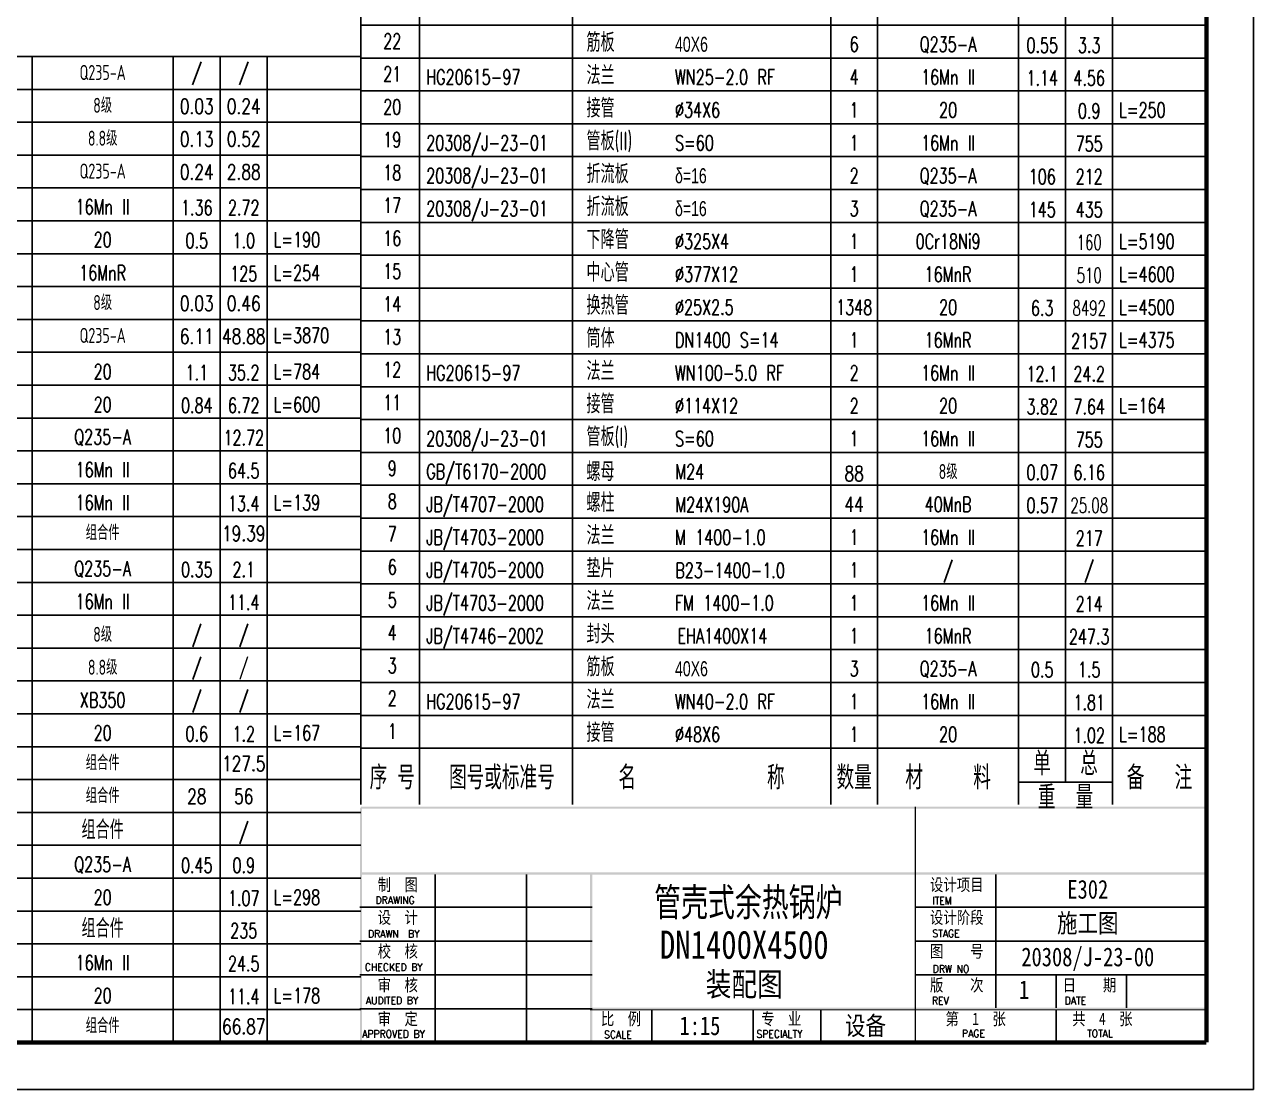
# Model space of a CAD drawing. Extents: x -28112 to -2231, y -2720 to 15724.
# Drawn here: x -19417 to -15492, y 6814 to 10216 of the extents above; entities that cross this region are included whole.
import ezdxf
from ezdxf.enums import TextEntityAlignment as Align

# ---------------------------------------------------------------- set-up
doc = ezdxf.new("R2010")
doc.units = 0
doc.header["$LTSCALE"] = 250
doc.header["$MEASUREMENT"] = 0
doc.linetypes.add('DIVIDE', pattern=[1.25, 0.5, -0.25, 0, -0.25, 0, -0.25])
doc.layers.get('0').update_dxf_attribs({"linetype": 'CONTINUOUS'})
for name, color, linetype in [('1', 7, 'CONTINUOUS'), ('2', 1, 'CONTINUOUS'), ('6', 2, 'DIVIDE'), ('66666', 1, 'CONTINUOUS')]:
    doc.layers.add(name, color=color, linetype=linetype)
doc.styles.add('HZ', font='isocp.shx', dxfattribs={"width": 0.75, "bigfont": 'hztxt.shx'})
doc.styles.add('HZ1', font='romans.shx', dxfattribs={"width": 0.7, "bigfont": 'hz1.shx'})
doc.styles.add('ROMANC', font='romanc')
doc.styles.get("Standard").update_dxf_attribs({"font": 'txt.shx', "width": 0.75})
doc.styles.add('STYLE1', font='SimSun.ttf', dxfattribs={"width": 0.8})
doc.styles.add('符号', font='gdt.shx', dxfattribs={"width": 0.7})
doc.styles.add('罗马字', font='greeks.shx', dxfattribs={"width": 0.7})

msp = doc.modelspace()

# ---------------------------------------------------------------- linework, layer by layer
for p, q in [((-15492.3, 6814.1), (-15492.3, 15724.1)), ((-28107.3, 6814.1), (-15492.3, 6814.1))]:
    msp.add_line(p, q)
at = {"const_width": 13.5}
for points in [[(-15642.3, 6964.1), (-15642.3, 15574.1), (-27732.3, 15574.1), (-27732.3, 6964.1)], [(-27732.3, 6964.1), (-15642.3, 6964.1)]]:
    msp.add_lwpolyline(points, dxfattribs=at)
at = {"layer": '1'}
for p, q in [((-18155.2, 7724.2), (-18155.2, 11264.2)), ((-17667.3, 7724.2), (-17667.3, 11264.2)), ((-16842.3, 7724.2), (-16842.3, 11264.2)), ((-16692.3, 7724.2), (-16692.3, 11264.2)), ((-16242.3, 7724.2), (-16242.3, 11264.2)), ((-16092.3, 7904.2), (-16092.3, 11264.2)), ((-15942.3, 7724.2), (-15942.3, 11264.2)), ((-18342.3, 10214.2), (-15642.3, 10214.2)), ((-21042.3, 10114.1), (-18342.3, 10114.1)), ((-19392.3, 6964.1), (-19392.3, 10114.1)), ((-18942.3, 6964.1), (-18942.3, 10114.1)), ((-18792.3, 6964.1), (-18792.3, 10114.1)), ((-18642.3, 6964.1), (-18642.3, 10114.1)), ((-18342.3, 10109.2), (-15642.3, 10109.2)), ((-21042.3, 10009.1), (-18342.3, 10009.1)), ((-18342.3, 10004.2), (-15642.3, 10004.2)), ((-21042.3, 9904.1), (-18342.3, 9904.1)), ((-18342.3, 9899.2), (-15642.3, 9899.2)), ((-21042.3, 9799.1), (-18342.3, 9799.1)), ((-18342.3, 9794.2), (-15642.3, 9794.2)), ((-21042.3, 9694.1), (-18342.3, 9694.1)), ((-18342.3, 9689.2), (-15642.3, 9689.2)), ((-21042.3, 9589.1), (-18342.3, 9589.1)), ((-18342.3, 9584.2), (-15642.3, 9584.2)), ((-21042.3, 9484.1), (-18342.3, 9484.1)), ((-18342.3, 9479.2), (-15642.3, 9479.2)), ((-21042.3, 9379.1), (-18342.3, 9379.1)), ((-18342.3, 9374.2), (-15642.3, 9374.2)), ((-21042.3, 9274.1), (-18342.3, 9274.1)), ((-18342.3, 9269.2), (-15642.3, 9269.2)), ((-21042.3, 9169.1), (-18342.3, 9169.1)), ((-18342.3, 9164.2), (-15642.3, 9164.2)), ((-21042.3, 9064.1), (-18342.3, 9064.1)), ((-18342.3, 9059.2), (-15642.3, 9059.2)), ((-21042.3, 8959.1), (-18342.3, 8959.1)), ((-18342.3, 8954.2), (-15642.3, 8954.2)), ((-21042.3, 8854.1), (-18342.3, 8854.1)), ((-18342.3, 8849.2), (-15642.3, 8849.2)), ((-21042.3, 8749.1), (-18342.3, 8749.1)), ((-18342.3, 8744.2), (-15642.3, 8744.2)), ((-21042.3, 8644.1), (-18342.3, 8644.1)), ((-18342.3, 8639.2), (-15642.3, 8639.2)), ((-21042.3, 8539.1), (-18342.3, 8539.1)), ((-18342.3, 8534.2), (-15642.3, 8534.2)), ((-21042.3, 8434.1), (-18342.3, 8434.1)), ((-18342.3, 8429.2), (-15642.3, 8429.2)), ((-21042.3, 8329.1), (-18342.3, 8329.1)), ((-18342.3, 8324.2), (-15642.3, 8324.2)), ((-21042.3, 8224.1), (-18342.3, 8224.1)), ((-18342.3, 8219.2), (-15642.3, 8219.2)), ((-21042.3, 8119.1), (-18342.3, 8119.1)), ((-18342.3, 8114.2), (-15642.3, 8114.2)), ((-21042.3, 8014.1), (-18342.3, 8014.1)), ((-18342.3, 8009.2), (-15642.3, 8009.2)), ((-21042.3, 7909.1), (-18342.3, 7909.1)), ((-18342.3, 7904.2), (-15642.3, 7904.2)), ((-16092.3, 7795.9), (-16092.3, 7904.2)), ((-21042.3, 7804.1), (-18342.3, 7804.1)), ((-16242.3, 7795.9), (-15942.3, 7795.9)), ((-21042.3, 7699.1), (-18342.3, 7699.1)), ((-21042.3, 7594.1), (-18342.3, 7594.1)), ((-21042.3, 7489.1), (-18342.3, 7489.1)), ((-21042.3, 7384.1), (-18342.3, 7384.1)), ((-21042.3, 7279.1), (-18342.3, 7279.1)), ((-21042.3, 7174.1), (-18342.3, 7174.1)), ((-21042.3, 7069.1), (-18342.3, 7069.1))]:
    msp.add_line(p, q, dxfattribs=at)
at = {"layer": '2'}
for p, q in [((-18342.3, 7724.2), (-18342.3, 11264.2)), ((-15642.3, 7904.2), (-18342.3, 7904.2))]:
    msp.add_line(p, q, dxfattribs=at)
at = {"layer": '6', "color": 7, "linetype": 'Continuous'}
for p, q in [((-18105.4, 7500.7), (-18105.4, 6964.1)), ((-17813.9, 7500.7), (-17813.9, 6964.1)), ((-16314.4, 7500.7), (-16314.4, 7075.2)), ((-18345.7, 7396.1), (-17603.9, 7396.1)), ((-16572.3, 7396.1), (-15642.3, 7396.1)), ((-18345.7, 7288.1), (-17603.9, 7288.1)), ((-16572.3, 7288.1), (-15642.3, 7288.1)), ((-18345.7, 7180.1), (-17603.9, 7180.1)), ((-16572.3, 7180.1), (-15642.3, 7180.1)), ((-16122.1, 7075.2), (-16122.1, 7180.1)), ((-15898.1, 7075.2), (-15898.1, 7180.1)), ((-18345.7, 7072.1), (-17603.9, 7072.1))]:
    msp.add_line(p, q, dxfattribs=at)
for points, const_width in [([(-16572.3, 6964.1), (-16572.3, 7717.5)], 4.5), ([(-17610.7, 7068.5), (-15642.3, 7068.5)], 3.75)]:
    msp.add_lwpolyline(points, dxfattribs=dict(at, const_width=const_width))
at = {"layer": '66666', "color": 7}
for p, q in [((-17413.9, 6964.1), (-17413.9, 7068.5)), ((-17089.8, 6964.1), (-17089.8, 7068.5)), ((-16873.4, 6964.1), (-16873.4, 7068.5)), ((-16122.3, 6964.1), (-16122.3, 7068.5))]:
    msp.add_line(p, q, dxfattribs=at)
at = {"layer": '66666', "color": 7, "const_width": 4.5}
for points in [[(-15642.3, 7717.5), (-15642.3, 6964.1)], [(-18345.7, 6964.1), (-15642.3, 6964.1)]]:
    msp.add_lwpolyline(points, dxfattribs=at)
at = {"layer": '66666', "color": 7}
for points in [[(-18345.7, 6964.1), (-18345.7, 7714.1), (-18338.9, 6964.1), (-18338.9, 7714.1)], [(-18342.3, 7717.5), (-15642.3, 7717.5), (-18342.3, 7710.7), (-15642.3, 7710.7)], [(-18342.3, 7507.5), (-15642.3, 7507.5), (-18342.3, 7500.7), (-15642.3, 7500.7)], [(-17610.7, 6964.1), (-17610.7, 7504.1), (-17603.9, 6964.1), (-17603.9, 7504.1)], [(-17610.7, 7075.2), (-15645.7, 7075.2), (-17610.7, 7068.5), (-15645.7, 7068.5)]]:
    msp.add_solid(points, dxfattribs=at)

# ---------------------------------------------------------------- texts
at = {"layer": '1', "width": 0.7}
for s, p in [('22', (-18242.4, 10139.2)), ('6', (-16767.3, 10129.2)), ('Q235-A', (-16467.3, 10129.2)), ('21', (-18242.4, 10034.2)), ('4', (-16767.3, 10024.2)), ('16Mn II', (-16467.3, 10024.2)), ('20', (-18242.4, 9929.2)), ('1', (-16767.3, 9919.2)), ('20', (-16467.3, 9919.2)), ('19', (-18242.4, 9824.2)), ('1', (-16767.3, 9814.2)), ('16Mn II', (-16467.3, 9814.2)), ('18', (-18242.4, 9719.2)), ('2', (-16767.3, 9709.2)), ('Q235-A', (-16467.3, 9709.2)), ('16Mn II', (-19167.3, 9609.9)), ('17', (-18242.4, 9614.2)), ('3', (-16767.3, 9604.2)), ('Q235-A', (-16467.3, 9604.2)), ('20', (-19167.3, 9504.9)), ('16', (-18242.4, 9509.2)), ('1', (-16767.3, 9499.2)), ('0Cr18Ni9', (-16467.3, 9499.2)), ('16MnR', (-19167.3, 9399)), ('15', (-18242.4, 9404.2)), ('1', (-16767.3, 9394.2)), ('16MnR', (-16467.3, 9394.2)), ('14', (-18242.4, 9299.2)), ('1348', (-16767.3, 9289.2)), ('20', (-16467.3, 9289.2)), ('13', (-18242.4, 9194.2)), ('1', (-16767.3, 9184.2)), ('16MnR', (-16467.3, 9184.2)), ('20', (-19167.3, 9083.3)), ('12', (-18242.4, 9089.2)), ('2', (-16767.3, 9079.2)), ('16Mn II', (-16467.3, 9079.2)), ('20', (-19167.3, 8978.3)), ('11', (-18242.4, 8984.2)), ('2', (-16767.3, 8974.2)), ('20', (-16467.3, 8974.2)), ('Q235-A', (-19167.3, 8874.9)), ('10', (-18242.4, 8879.2)), ('1', (-16767.3, 8869.2)), ('16Mn II', (-16467.3, 8869.2)), ('16Mn II', (-19167.3, 8769.9)), ('9', (-18242.4, 8774.2)), ('16Mn II', (-19167.3, 8664.9)), ('8', (-18242.4, 8669.2)), ('40MnB', (-16467.3, 8659.2)), ('7', (-18242.4, 8564.2)), ('1', (-16767.3, 8554.2)), ('16Mn II', (-16467.3, 8554.2)), ('Q235-A', (-19167.3, 8454)), ('6', (-18242.4, 8459.2)), ('1', (-16767.3, 8449.2)), ('/', (-16467.3, 8449.2)), ('5', (-18242.4, 8354.2)), ('16Mn II', (-19167.3, 8349)), ('1', (-16767.3, 8344.2)), ('16Mn II', (-16467.3, 8344.2)), ('4', (-18242.4, 8249.2)), ('1', (-16767.3, 8239.2)), ('16MnR', (-16467.3, 8239.2)), ('3', (-18242.4, 8144.2)), ('3', (-16767.3, 8134.2)), ('Q235-A', (-16467.3, 8134.2)), ('2', (-18242.4, 8039.2)), ('XB350', (-19167.3, 8034)), ('1', (-16767.3, 8029.2)), ('16Mn II', (-16467.3, 8029.2)), ('20', (-19167.3, 7929)), ('1', (-18242.4, 7934.2)), ('1', (-16767.3, 7924.2)), ('20', (-16467.3, 7924.2)), ('Q235-A', (-19167.3, 7509)), ('20', (-19167.3, 7404)), ('16Mn II', (-19167.3, 7194.9)), ('20', (-19167.3, 7089.9))]:
    msp.add_text(s, height=48, dxfattribs=at).set_placement(p, align=Align.CENTER)
at = {"layer": '1'}
for s, height, style, width, p in [('筋板', 60, 'HZ', 0.75, (-17622.3, 10129.2)), ('40X6', 48, '符号', 0.7, (-17339.4, 10129.2)), ('法兰', 60, 'HZ', 0.75, (-17622.3, 10024.2)), ('接管', 60, 'HZ', 0.75, (-17622.3, 9919.2)), ('管板(II)', 60, 'HZ', 0.75, (-17622.3, 9814.2)), ('折流板', 60, 'HZ', 0.75, (-17622.3, 9709.2)), ('δ=16', 48, '罗马字', 0.7, (-17339.4, 9709.2)), ('折流板', 60, 'HZ', 0.75, (-17622.3, 9604.2)), ('δ=16', 48, '罗马字', 0.7, (-17339.4, 9604.2)), ('下降管', 60, 'HZ', 0.75, (-17622.3, 9499.2)), ('中心管', 60, 'HZ', 0.75, (-17622.3, 9394.2)), ('换热管', 60, 'HZ', 0.75, (-17622.3, 9289.2)), ('筒体', 60, 'HZ', 0.75, (-17622.3, 9184.2)), ('法兰', 60, 'HZ', 0.75, (-17622.3, 9079.2)), ('接管', 60, 'HZ', 0.75, (-17622.3, 8974.2)), ('管板(I)', 60, 'HZ', 0.75, (-17622.3, 8869.2)), ('螺母 ', 60, 'HZ', 0.75, (-17622.3, 8757.8)), ('螺柱 ', 60, 'HZ', 0.75, (-17622.3, 8659.2)), ('法兰', 60, 'HZ', 0.75, (-17622.3, 8554.2)), ('垫片', 60, 'HZ', 0.75, (-17622.3, 8449.2)), ('法兰', 60, 'HZ', 0.75, (-17622.3, 8344.2)), ('封头', 60, 'HZ', 0.75, (-17622.3, 8239.2)), ('筋板', 60, 'HZ', 0.75, (-17622.3, 8134.2)), ('40X6', 48, '符号', 0.7, (-17339.4, 8134.2)), ('法兰', 60, 'HZ', 0.75, (-17622.3, 8029.2)), ('接管', 60, 'HZ', 0.75, (-17622.3, 7924.2))]:
    msp.add_text(s, height=height, dxfattribs=dict(at, style=style, width=width)).set_placement(p)
for s, width, p in [('0.55', 0.7, (-16166.7, 10150.2)), ('3.3', 0.7, (-16016.7, 10150.2)), ('/', 0.75, (-18866.7, 10060.2)), ('/', 0.75, (-18716.7, 10060.2)), ('1.14', 0.7, (-16166.7, 10045.2)), ('4.56', 0.7, (-16016.7, 10045.2)), ('0.03', 0.75, (-18866.7, 9955.2)), ('0.24', 0.75, (-18716.7, 9955.2)), ('0.9', 0.7, (-16016.7, 9940.2)), ('0.13', 0.75, (-18866.7, 9850.2)), ('0.52', 0.75, (-18716.7, 9850.2)), ('755', 0.7, (-16016.7, 9835.2)), ('0.24', 0.75, (-18866.7, 9745.2)), ('2.88', 0.75, (-18716.7, 9745.2)), ('106', 0.7, (-16166.7, 9730.2)), ('212', 0.7, (-16016.7, 9730.2)), ('1.36', 0.7, (-18866.7, 9631)), ('2.72', 0.7, (-18716.7, 9631)), ('145', 0.7, (-16166.7, 9625.2)), ('435', 0.7, (-16016.7, 9625.2)), ('0.5', 0.7, (-18866.7, 9526)), ('1.0', 0.7, (-18716.7, 9526)), ('160', 0.65, (-16016.7, 9520.2)), ('125', 0.7, (-18716.7, 9420.1)), ('510', 0.65, (-16016.7, 9415.2)), ('0.03', 0.75, (-18866.7, 9325.2)), ('0.46', 0.75, (-18716.7, 9325.2)), ('6.3', 0.7, (-16166.7, 9310.2)), ('8492', 0.65, (-16016.7, 9310.2)), ('6.11', 0.75, (-18866.7, 9220.2)), ('48.88', 0.75, (-18716.7, 9220.2)), ('2157', 0.7, (-16016.7, 9205.2)), ('1.1', 0.7, (-18866.7, 9104.3)), ('35.2', 0.7, (-18716.7, 9104.3)), ('12.1', 0.7, (-16166.7, 9100.2)), ('24.2', 0.7, (-16016.7, 9100.2)), ('0.84', 0.7, (-18866.7, 8999.3)), ('6.72', 0.7, (-18716.7, 8999.3)), ('3.82', 0.7, (-16166.7, 8995.2)), ('7.64', 0.7, (-16016.7, 8995.2)), ('12.72', 0.7, (-18716.7, 8896)), ('755', 0.7, (-16016.7, 8890.2)), ('64.5', 0.7, (-18716.7, 8791)), ('0.07', 0.7, (-16166.7, 8785.2)), ('6.16', 0.7, (-16016.7, 8785.2)), ('13.4', 0.7, (-18716.7, 8686)), ('0.57', 0.7, (-16166.7, 8680.2)), ('25.08', 0.65, (-16016.7, 8680.2)), ('19.39', 0.75, (-18716.7, 8590.2)), ('217', 0.7, (-16016.7, 8575.2)), ('0.35', 0.7, (-18866.7, 8475.1)), ('2.1', 0.7, (-18716.7, 8475.1)), ('/', 0.7, (-16016.7, 8470.2)), ('11.4', 0.7, (-18716.7, 8370.1)), ('214', 0.7, (-16016.7, 8365.2)), ('/', 0.7, (-18866.7, 8265.1)), ('/', 0.7, (-18716.7, 8265.1)), ('247.3', 0.7, (-16016.7, 8260.2)), ('/', 0.7, (-18866.7, 8160.1)), ('/', 0.65, (-18716.7, 8160.1)), ('0.5', 0.7, (-16166.7, 8155.2)), ('1.5', 0.7, (-16016.7, 8155.2)), ('/', 0.7, (-18866.7, 8055.1)), ('/', 0.7, (-18716.7, 8055.1)), ('1.81', 0.7, (-16016.7, 8050.2)), ('0.6', 0.7, (-18866.7, 7950.1)), ('1.2', 0.7, (-18716.7, 7950.1)), ('1.02', 0.7, (-16016.7, 7945.2)), ('127.5', 0.75, (-18716.7, 7855.2)), ('28', 0.75, (-18866.7, 7750.2)), ('56', 0.75, (-18716.7, 7750.2)), ('/', 0.7, (-18716.7, 7635.1)), ('0.45', 0.7, (-18866.7, 7530.1)), ('0.9', 0.7, (-18716.7, 7530.1)), ('1.07', 0.7, (-18716.7, 7425.1)), ('235', 0.7, (-18716.7, 7321)), ('24.5', 0.7, (-18716.7, 7216)), ('11.4', 0.7, (-18716.7, 7111)), ('66.87', 0.75, (-18716.7, 7015.2))]:
    msp.add_text(s, height=48, dxfattribs=dict(at, width=width)).set_placement(p, align=Align.MIDDLE)
for s, height, style, width, p in [('Q235-A', 48, 'HZ', 0.75, (-19167.3, 10039.1)), ('8级', 48, 'HZ', 0.75, (-19167.3, 9934.1)), ('8.8级', 48, 'HZ', 0.75, (-19167.3, 9829.1)), ('Q235-A', 48, 'HZ', 0.75, (-19167.3, 9724.1)), ('8级', 48, 'HZ', 0.75, (-19167.3, 9304.1)), ('Q235-A', 48, 'HZ', 0.75, (-19167.3, 9199.1)), ('88', 48, 'HZ1', 0.75, (-16767.3, 8757.8)), ('8级', 48, 'HZ', 0.75, (-16467.3, 8764.2)), ('44', 48, 'HZ1', 0.75, (-16767.3, 8659.2)), ('组合件', 48, 'HZ', 0.75, (-19167.3, 8569.1)), ('8级', 48, 'HZ', 0.75, (-19167.3, 8244)), ('8.8级', 48, 'HZ', 0.75, (-19167.3, 8139)), ('组合件', 48, 'HZ', 0.75, (-19167.3, 7834.1)), ('组合件', 48, 'HZ', 0.75, (-19167.3, 7729.1)), ('组合件', 60, 'HZ', 0.75, (-19167.3, 7614)), (' 管壳式余热锅炉', 90, 'STYLE1', 0.7, (-17126.7, 7367.6)), ('E302', 60, 'STYLE1', 0.8, (-16021.3, 7423.6)), ('施工图', 60, 'STYLE1', 0.8, (-16021.3, 7315.4)), ('组合件', 60, 'HZ', 0.75, (-19167.3, 7299)), ('DN1400X4500', 90, 'STYLE1', 0.8, (-17118.3, 7231.6)), ('20308/J-23-00', 60, 'STYLE1', 0.8, (-16021.3, 7207.6)), ('装配图', 75, 'STYLE1', 0.8, (-17118.3, 7112.8)), ('1', 60, 'STYLE1', 0.8, (-16224.8, 7102.7)), ('组合件', 48, 'HZ', 0.75, (-19167.3, 6994.1)), ('1:15', 60, 'STYLE1', 0.8, (-17259.8, 6987.7)), ('设备', 60, 'STYLE1', 0.8, (-16731.2, 6987.7))]:
    msp.add_text(s, height=height, dxfattribs=dict(at, style=style, width=width)).set_placement(p, align=Align.CENTER)
at = {"layer": '1', "width": 0.7}
for s, p in [('HG20615-97', (-18133.9, 10024.2)), ('WN25-2.0 RF', (-17339.4, 10024.2)), ('%%c34X6', (-17339.4, 9919.2)), ('L=250', (-15921, 9919.2)), ('20308/J-23-01', (-18133.9, 9814.2)), ('S=60', (-17339.4, 9814.2)), ('20308/J-23-01', (-18133.9, 9709.2)), ('20308/J-23-01', (-18133.9, 9604.2)), ('L=190', (-18621, 9504.9)), ('%%C325X4', (-17339.4, 9499.2)), ('L=5190', (-15921, 9499.2)), ('L=254', (-18621, 9399)), ('%%c377X12', (-17339.4, 9394.2)), ('L=4600', (-15921, 9394.2)), ('%%c25X2.5', (-17339.4, 9289.2)), ('L=4500', (-15921, 9289.2)), ('L=3870', (-18621, 9199.1)), ('DN1400 S=14', (-17339.4, 9184.2)), ('L=4375', (-15921, 9184.2)), ('L=784', (-18621, 9083.3)), ('HG20615-97', (-18133.9, 9079.2)), ('WN100-5.0 RF', (-17339.4, 9079.2)), ('L=600', (-18621, 8978.3)), ('%%c114X12', (-17339.4, 8974.2)), ('L=164', (-15921, 8974.2)), ('20308/J-23-01', (-18133.9, 8869.2)), ('S=60', (-17339.4, 8869.2)), ('GB/T6170-2000', (-18133.9, 8764.2)), ('M24', (-17338.4, 8763.3)), ('L=139', (-18621, 8664.9)), ('JB/T4707-2000', (-18133.9, 8659.2)), ('M24X190A', (-17338.4, 8658.3)), ('JB/T4703-2000', (-18133.9, 8554.2)), ('M 1400-1.0', (-17339.4, 8554.2)), ('JB/T4705-2000', (-18133.9, 8449.2)), ('B23-1400-1.0', (-17338.4, 8448.3)), ('JB/T4703-2000', (-18133.9, 8344.2)), ('FM 1400-1.0', (-17339.4, 8344.2)), ('JB/T4746-2002', (-18133.9, 8239.2)), ('EHA1400X14', (-17331.2, 8239.2)), ('HG20615-97', (-18133.9, 8029.2)), ('WN40-2.0 RF', (-17339.4, 8029.2)), ('L=167', (-18621, 7929)), ('%%c48X6', (-17339.4, 7924.2)), ('L=188', (-15921, 7924.2)), ('L=298', (-18621, 7404)), ('L=178', (-18621, 7089.9))]:
    msp.add_text(s, height=48, dxfattribs=at).set_placement(p)
at = {"layer": '1', "style": 'HZ', "width": 0.75}
for s, p in [('单', (-16167.3, 7859.2)), ('总', (-16017.3, 7859.2)), ('序 号', (-18242.4, 7814.2)), ('图号或标准号', (-17892.3, 7814.2)), ('名             称', (-17254.8, 7814.2)), ('数量', (-16767.3, 7814.2)), ('材     料', (-16467.3, 7814.2)), ('备   注', (-15792.3, 7814.2)), ('重  量', (-16092.3, 7750.9))]:
    msp.add_text(s, height=75, dxfattribs=at).set_placement(p, align=Align.MIDDLE)
at = {"layer": '6', "color": 7, "linetype": 'Continuous', "style": 'STYLE1', "width": 0.8}
for s, p in [('制  图', (-18289.1, 7448.6)), ('设计项目', (-16525.4, 7448.5)), ('设  计', (-18289.1, 7344)), ('设计阶段', (-16525.4, 7343.9)), ('校  核', (-18289.1, 7236)), ('图    号', (-16525.4, 7235.9)), ('审  核', (-18289.1, 7128)), ('版    次', (-16525.4, 7127.9)), ('日    期', (-16101.3, 7127.9)), ('审  定', (-18289.1, 7020)), ('比  例', (-17576.2, 7020)), ('专  业', (-17064.5, 7020)), ('第  1  张', (-16475.7, 7020)), ('共  4  张', (-16071, 7020))]:
    msp.add_text(s, height=39.27, dxfattribs=at).set_placement(p)
at = {"layer": '66666', "color": 7, "style": 'ROMANC', "width": 0.9}
for s, p in [('DRAWING', (-18295.7, 7406.9)), ('ITEM', (-16517.6, 7405.1)), ('DRAWN  BY', (-18319.7, 7299.3)), ('STAGE', (-16517.6, 7300.5)), ('CHECKED BY', (-18329.9, 7192.8)), ('DRW NO', (-16516.3, 7187.1)), ('AUDITED BY', (-18326.5, 7086.3)), ('REV', (-16518.9, 7085.8)), ('DATE', (-16094.9, 7085.8)), ('APPROVED BY', (-18338.5, 6979.4)), ('SCALE', (-17565.8, 6977.3)), ('SPECIALTY', (-17079.3, 6979.4)), ('PAGE', (-16422.9, 6980.9)), ('TOTAL', (-16023.6, 6980.9))]:
    msp.add_text(s, height=24, dxfattribs=at).set_placement(p)

doc.saveas('drawing.dxf')
